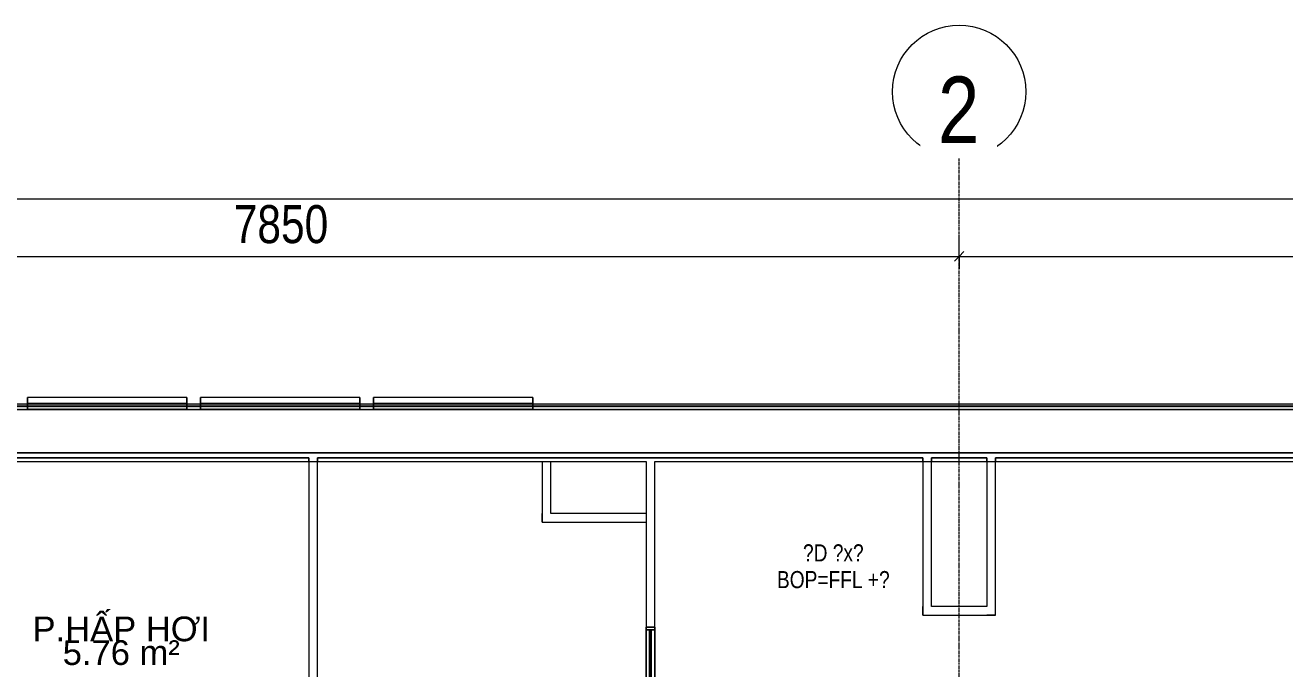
# Model space of a CAD drawing. Header units: millimetres. Extents: x -21807 to 22087, y 36760 to 60640.
# Drawn here: x -17598 to -10316, y 56917 to 60640 of the extents above; entities that cross this region are included whole.
import ezdxf

# ---------------------------------------------------------------- set-up
doc = ezdxf.new("R2010")
doc.units = ezdxf.units.MM
doc.linetypes.add('Grid Line', pattern=[22.225, 12.7, -3.175, 3.175, -3.175])
for name, color, linetype, lineweight in [('A-ANNO-DIMS', 7, 'Continuous', 9), ('A-ANNO-DIMS-110', 7, 'Continuous', 9), ('A-AREA-IDEN', 7, 'Continuous', 9), ('A-WALL', 7, 'Continuous', 9), ('A-WALL-PATT', 7, 'Continuous', 9), ('M-HVAC-DUCT-IDEN', 7, 'Continuous', 9), ('S-GRID', 7, 'Continuous', 9), ('S-GRID-IDEN', 7, 'Continuous', 9)]:
    doc.layers.add(name, color=color, linetype=linetype, lineweight=lineweight)
doc.layers.add('A-FLOR', color=7, linetype='Continuous', lineweight=9, true_color=0x007f00)
doc.layers.add('A-GLAZ', color=7, linetype='Continuous', lineweight=9, true_color=0x00007f)
doc.styles.add('Arial', font='arial.ttf', dxfattribs={"width": 0.8, "height": 385})
doc.styles.add('Arial_1', font='arial.ttf', dxfattribs={"width": 0.8, "height": 220})
doc.styles.add('Arial_2', font='arial.ttf', dxfattribs={"width": 0.8, "height": 99})
doc.styles.add('Arial_4', font='arial.ttf', dxfattribs={"height": 143})
doc.dimstyles.new('AK_DIM_2_0_Arial', dxfattribs={"dimscale": 304.8, "dimtxt": 224.457068, "dimasz": 0.180446, "dimexe": 0.360892, "dimexo": 0.360892, "dimgap": 0.036089, "dimtad": 1, "dimdec": 0, "dimzin": 0, "dimdsep": 46, "dimtxsty": 'Arial_1', "dimblk1": 'OBLIQUE', "dimblk2": 'OBLIQUE', "dimsah": 1, "dimcen": 0.09, "dimadec": 0, "dimazin": 0, "dimtfac": 1, "dimtdec": 4, "dimtix": 1, "dimtmove": 0, "dimatfit": 3, "dimfxl": 1, "dimtvp": 1, "dimtolj": 1, "dimtzin": 0, "dimarcsym": 2})

# ---------------------------------------------------------------- blocks, each defined once
blk = doc.blocks.new('AK_OViewTuongPanel - 2000x1200-V15-MẶT BẰNG HỆ THỐNG GIÓ CẤP AHU')
at = {"layer": 'A-GLAZ', "true_color": 0xaaaaaa}
h = blk.add_hatch(dxfattribs=at)
h.set_pattern_fill('FP_9', color=253, style=0, pattern_type=2)
h.set_pattern_definition([(307.5, (-56141.94, -15783.59), (107.6708, 3.52028), [7.376, -77.561, 7.376, -87.62, -90.805]), (307.5, (-56141.94, -15783.59), (107.6708, 3.52028), [-179.934, 7.376, -83.429]), (277.5, (-56141.94, -15783.59), (157.70153, -98.89488), [7.376, -38.445, 7.376, -69.179, -29.337]), (277.5, (-56141.94, -15783.59), (157.70153, -98.89488), [-122.377, 7.376, -21.961]), (237.5, (-56141.94, -15714.86), (0.31631, -174.01878), [7.376, -20.564, 7.376, -93.208, -131.318]), (237.5, (-56141.94, -15714.86), (0.31631, -174.01878), [-128.524, 7.376, -123.942]), (227.5, (-56141.94, -15714.86), (49.0445, -167.9829), [7.376, -6.594, 7.376, -58.562, -75.438]), (227.5, (-56141.94, -15714.86), (49.0445, -167.9829), [-79.908, 7.376, -68.062])])
h.paths.add_polyline_path([(-1015, 25), (-1015, -25), (-1000, -25), (-1000, 25)])
h.paths.add_polyline_path([(1000, -25), (1015, -25), (1015, 25), (1000, 25)])
at = {"layer": 'A-GLAZ', "color": 9, "lineweight": 13, "true_color": 0xaaaad4}
for p, q in [((-1015, 25), (-1015, -25)), ((-1000, 25), (-1015, 25)), ((-1015, -25), (-1015, 25)), ((-1015, 25), (1015, 25)), ((-1000, -25), (-1000, 25)), ((1000, 25), (-1000, 25)), ((-1000, 25), (-1000, -25)), ((1000, 5), (-1000, 5)), ((-1000, 5), (-1000, -5)), ((-1000, -5), (-1000, 5)), ((-1000, 5), (1000, 5)), ((1015, 25), (1000, 25)), ((1000, 25), (1000, -25)), ((1000, -25), (1000, 25)), ((1000, -5), (1000, 5)), ((1000, 5), (1000, -5)), ((1015, -25), (1015, 25)), ((1015, 25), (1015, -25)), ((-1015, -25), (-1000, -25)), ((1015, -25), (-1015, -25)), ((-1000, -5), (1000, -5)), ((1000, -5), (-1000, -5)), ((-1000, -25), (1000, -25)), ((1000, -25), (1015, -25))]:
    blk.add_line(p, q, dxfattribs=at)
blk = doc.blocks.new('M_Window-Louvers - 1000x1000mm-1207723-MẶT BẰNG HỆ THỐNG GIÓ CẤP AHU')
at = {"layer": 'A-GLAZ', "color": 9, "lineweight": 13, "true_color": 0xaaaad4}
for p, q in [((-460.5, 8.65), (-460.5, -26.275)), ((-460.5, -26.275), (-460.5, 8.65)), ((460.5, 8.65), (-460.5, 8.65)), ((-460.5, 8.65), (460.5, 8.65)), ((-460.5, 8.65), (-460.5, -26.275)), ((-460.5, -26.275), (-460.5, 8.65)), ((460.5, 8.65), (-460.5, 8.65)), ((-460.5, 8.65), (460.5, 8.65)), ((-460.5, 8.65), (-460.5, -26.275)), ((-460.5, -26.275), (-460.5, 8.65)), ((460.5, 8.65), (-460.5, 8.65)), ((-460.5, 8.65), (460.5, 8.65)), ((-460.5, 8.65), (-460.5, -26.275)), ((-460.5, -26.275), (-460.5, 8.65)), ((460.5, 8.65), (-460.5, 8.65)), ((-460.5, 8.65), (460.5, 8.65)), ((-460.5, 8.65), (-460.5, -26.275)), ((-460.5, -26.275), (-460.5, 8.65)), ((460.5, 8.65), (-460.5, 8.65)), ((-460.5, 8.65), (460.5, 8.65)), ((-460.5, 8.65), (-460.5, -26.275)), ((-460.5, -26.275), (-460.5, 8.65)), ((460.5, 8.65), (-460.5, 8.65)), ((-460.5, 8.65), (460.5, 8.65)), ((-460.5, 8.65), (-460.5, -26.275)), ((-460.5, -26.275), (-460.5, 8.65)), ((460.5, 8.65), (-460.5, 8.65)), ((-460.5, 8.65), (460.5, 8.65)), ((-460.5, 8.65), (-460.5, -26.275)), ((-460.5, -26.275), (-460.5, 8.65)), ((460.5, 8.65), (-460.5, 8.65)), ((-460.5, 8.65), (460.5, 8.65)), ((-460.5, 8.65), (-460.5, -26.275)), ((-460.5, -26.275), (-460.5, 8.65)), ((460.5, 8.65), (-460.5, 8.65)), ((-460.5, 8.65), (460.5, 8.65)), ((-460.5, 8.65), (-460.5, -26.275)), ((-460.5, -26.275), (-460.5, 8.65)), ((460.5, 8.65), (-460.5, 8.65)), ((-460.5, 8.65), (460.5, 8.65)), ((-460.5, 8.65), (-460.5, -26.275)), ((-460.5, -26.275), (-460.5, 8.65)), ((460.5, 8.65), (-460.5, 8.65)), ((-460.5, 8.65), (460.5, 8.65)), ((-460.5, 8.65), (-460.5, -26.275)), ((-460.5, -26.275), (-460.5, 8.65)), ((460.5, 8.65), (-460.5, 8.65)), ((-460.5, 8.65), (460.5, 8.65)), ((-460.5, 8.65), (-460.5, -26.275)), ((-460.5, -26.275), (-460.5, 8.65)), ((460.5, 8.65), (-460.5, 8.65)), ((-460.5, 8.65), (460.5, 8.65)), ((-460.5, 8.65), (-460.5, -26.275)), ((-460.5, -26.275), (-460.5, 8.65)), ((460.5, 8.65), (-460.5, 8.65)), ((-460.5, 8.65), (460.5, 8.65)), ((-460.5, 8.65), (-460.5, -26.275)), ((-460.5, -26.275), (-460.5, 8.65)), ((460.5, 8.65), (-460.5, 8.65)), ((-460.5, 8.65), (460.5, 8.65)), ((-460.5, 8.65), (-460.5, -26.275)), ((-460.5, -26.275), (-460.5, 8.65)), ((460.5, 8.65), (-460.5, 8.65)), ((-460.5, 8.65), (460.5, 8.65)), ((-460.5, 8.65), (-460.5, -26.275)), ((-460.5, -26.275), (-460.5, 8.65)), ((460.5, 8.65), (-460.5, 8.65)), ((-460.5, 8.65), (460.5, 8.65)), ((-460.5, 8.65), (-460.5, -26.275)), ((-460.5, -26.275), (-460.5, 8.65)), ((460.5, 8.65), (-460.5, 8.65)), ((-460.5, 8.65), (460.5, 8.65)), ((-460.5, 8.65), (-460.5, -26.275)), ((-460.5, -26.275), (-460.5, 8.65)), ((460.5, 8.65), (-460.5, 8.65)), ((-460.5, 8.65), (460.5, 8.65)), ((-460.5, 8.65), (-460.5, -26.275)), ((-460.5, -26.275), (-460.5, 8.65)), ((460.5, 8.65), (-460.5, 8.65)), ((-460.5, 8.65), (460.5, 8.65)), ((-460.5, 8.65), (-460.5, -26.275)), ((-460.5, -26.275), (-460.5, 8.65)), ((460.5, 8.65), (-460.5, 8.65)), ((-460.5, 8.65), (460.5, 8.65)), ((-460.5, 8.65), (-460.5, -26.275)), ((-460.5, -26.275), (-460.5, 8.65)), ((460.5, 8.65), (-460.5, 8.65)), ((-460.5, 8.65), (460.5, 8.65)), ((460.5, 8.65), (460.5, -26.275)), ((460.5, -26.275), (460.5, 8.65)), ((460.5, 8.65), (460.5, -26.275)), ((460.5, -26.275), (460.5, 8.65)), ((460.5, 8.65), (460.5, -26.275)), ((460.5, -26.275), (460.5, 8.65)), ((460.5, 8.65), (460.5, -26.275)), ((460.5, -26.275), (460.5, 8.65)), ((460.5, 8.65), (460.5, -26.275)), ((460.5, -26.275), (460.5, 8.65)), ((460.5, 8.65), (460.5, -26.275)), ((460.5, -26.275), (460.5, 8.65)), ((460.5, 8.65), (460.5, -26.275)), ((460.5, -26.275), (460.5, 8.65)), ((460.5, 8.65), (460.5, -26.275)), ((460.5, -26.275), (460.5, 8.65)), ((460.5, 8.65), (460.5, -26.275)), ((460.5, -26.275), (460.5, 8.65)), ((460.5, 8.65), (460.5, -26.275)), ((460.5, -26.275), (460.5, 8.65)), ((460.5, 8.65), (460.5, -26.275)), ((460.5, -26.275), (460.5, 8.65)), ((460.5, 8.65), (460.5, -26.275)), ((460.5, -26.275), (460.5, 8.65)), ((460.5, 8.65), (460.5, -26.275)), ((460.5, -26.275), (460.5, 8.65)), ((460.5, 8.65), (460.5, -26.275)), ((460.5, -26.275), (460.5, 8.65)), ((460.5, 8.65), (460.5, -26.275)), ((460.5, -26.275), (460.5, 8.65)), ((460.5, 8.65), (460.5, -26.275)), ((460.5, -26.275), (460.5, 8.65)), ((460.5, 8.65), (460.5, -26.275)), ((460.5, -26.275), (460.5, 8.65)), ((460.5, 8.65), (460.5, -26.275)), ((460.5, -26.275), (460.5, 8.65)), ((460.5, 8.65), (460.5, -26.275)), ((460.5, -26.275), (460.5, 8.65)), ((460.5, 8.65), (460.5, -26.275)), ((460.5, -26.275), (460.5, 8.65)), ((460.5, 8.65), (460.5, -26.275)), ((460.5, -26.275), (460.5, 8.65)), ((460.5, 8.65), (460.5, -26.275)), ((460.5, -26.275), (460.5, 8.65)), ((-460.5, -26.275), (-460.5, -61.2)), ((-460.5, -61.2), (-460.5, -26.275)), ((-460.5, -26.275), (460.5, -26.275)), ((-460.5, -26.275), (460.5, -26.275)), ((-460.5, -26.275), (-460.5, -61.2)), ((-460.5, -61.2), (-460.5, -26.275)), ((-460.5, -26.275), (460.5, -26.275)), ((-460.5, -26.275), (460.5, -26.275)), ((-460.5, -26.275), (-460.5, -61.2)), ((-460.5, -61.2), (-460.5, -26.275)), ((-460.5, -26.275), (460.5, -26.275)), ((-460.5, -26.275), (460.5, -26.275)), ((-460.5, -26.275), (-460.5, -61.2)), ((-460.5, -61.2), (-460.5, -26.275)), ((-460.5, -26.275), (460.5, -26.275)), ((-460.5, -26.275), (460.5, -26.275)), ((-460.5, -26.275), (-460.5, -61.2)), ((-460.5, -61.2), (-460.5, -26.275)), ((-460.5, -26.275), (460.5, -26.275)), ((-460.5, -26.275), (460.5, -26.275)), ((-460.5, -26.275), (-460.5, -61.2)), ((-460.5, -61.2), (-460.5, -26.275)), ((-460.5, -26.275), (460.5, -26.275)), ((-460.5, -26.275), (460.5, -26.275)), ((-460.5, -26.275), (-460.5, -61.2)), ((-460.5, -61.2), (-460.5, -26.275)), ((-460.5, -26.275), (460.5, -26.275)), ((-460.5, -26.275), (460.5, -26.275)), ((-460.5, -26.275), (-460.5, -61.2)), ((-460.5, -61.2), (-460.5, -26.275)), ((-460.5, -26.275), (460.5, -26.275)), ((-460.5, -26.275), (460.5, -26.275)), ((-460.5, -26.275), (-460.5, -61.2)), ((-460.5, -61.2), (-460.5, -26.275)), ((-460.5, -26.275), (460.5, -26.275)), ((-460.5, -26.275), (460.5, -26.275)), ((-460.5, -26.275), (-460.5, -61.2)), ((-460.5, -61.2), (-460.5, -26.275)), ((-460.5, -26.275), (460.5, -26.275)), ((-460.5, -26.275), (460.5, -26.275)), ((-460.5, -26.275), (-460.5, -61.2)), ((-460.5, -61.2), (-460.5, -26.275)), ((-460.5, -26.275), (460.5, -26.275)), ((-460.5, -26.275), (460.5, -26.275)), ((-460.5, -26.275), (-460.5, -61.2)), ((-460.5, -61.2), (-460.5, -26.275)), ((-460.5, -26.275), (460.5, -26.275)), ((-460.5, -26.275), (460.5, -26.275)), ((-460.5, -26.275), (-460.5, -61.2)), ((-460.5, -61.2), (-460.5, -26.275)), ((-460.5, -26.275), (460.5, -26.275)), ((-460.5, -26.275), (460.5, -26.275)), ((-460.5, -26.275), (-460.5, -61.2)), ((-460.5, -61.2), (-460.5, -26.275)), ((-460.5, -26.275), (460.5, -26.275)), ((-460.5, -26.275), (460.5, -26.275)), ((-460.5, -26.275), (-460.5, -61.2)), ((-460.5, -61.2), (-460.5, -26.275)), ((-460.5, -26.275), (460.5, -26.275)), ((-460.5, -26.275), (460.5, -26.275)), ((-460.5, -26.275), (-460.5, -61.2)), ((-460.5, -61.2), (-460.5, -26.275)), ((-460.5, -26.275), (460.5, -26.275)), ((-460.5, -26.275), (460.5, -26.275)), ((-460.5, -26.275), (-460.5, -61.2)), ((-460.5, -61.2), (-460.5, -26.275)), ((-460.5, -26.275), (460.5, -26.275)), ((-460.5, -26.275), (460.5, -26.275)), ((-460.5, -26.275), (-460.5, -61.2)), ((-460.5, -61.2), (-460.5, -26.275)), ((-460.5, -26.275), (460.5, -26.275)), ((-460.5, -26.275), (460.5, -26.275)), ((-460.5, -26.275), (-460.5, -61.2)), ((-460.5, -61.2), (-460.5, -26.275)), ((-460.5, -26.275), (460.5, -26.275)), ((-460.5, -26.275), (460.5, -26.275)), ((-460.5, -26.275), (-460.5, -61.2)), ((-460.5, -61.2), (-460.5, -26.275)), ((-460.5, -26.275), (460.5, -26.275)), ((-460.5, -26.275), (460.5, -26.275)), ((-460.5, -26.275), (-460.5, -61.2)), ((-460.5, -61.2), (-460.5, -26.275)), ((-460.5, -26.275), (460.5, -26.275)), ((-460.5, -26.275), (460.5, -26.275)), ((-460.5, -26.275), (-460.5, -61.2)), ((-460.5, -61.2), (-460.5, -26.275)), ((-460.5, -26.275), (460.5, -26.275)), ((-460.5, -26.275), (460.5, -26.275)), ((-460.5, -61.2), (460.5, -61.2)), ((-460.5, -61.2), (460.5, -61.2)), ((-460.5, -61.2), (460.5, -61.2)), ((-460.5, -61.2), (460.5, -61.2)), ((-460.5, -61.2), (460.5, -61.2)), ((-460.5, -61.2), (460.5, -61.2)), ((-460.5, -61.2), (460.5, -61.2)), ((-460.5, -61.2), (460.5, -61.2)), ((-460.5, -61.2), (460.5, -61.2)), ((-460.5, -61.2), (460.5, -61.2)), ((-460.5, -61.2), (460.5, -61.2)), ((-460.5, -61.2), (460.5, -61.2)), ((-460.5, -61.2), (460.5, -61.2)), ((-460.5, -61.2), (460.5, -61.2)), ((-460.5, -61.2), (460.5, -61.2)), ((-460.5, -61.2), (460.5, -61.2)), ((-460.5, -61.2), (460.5, -61.2)), ((-460.5, -61.2), (460.5, -61.2)), ((-460.5, -61.2), (460.5, -61.2)), ((-460.5, -61.2), (460.5, -61.2)), ((-460.5, -61.2), (460.5, -61.2)), ((-460.5, -61.2), (460.5, -61.2)), ((-460.5, -61.2), (460.5, -61.2)), ((-460.5, -61.2), (460.5, -61.2)), ((-460.5, -61.2), (460.5, -61.2)), ((-460.5, -61.2), (460.5, -61.2)), ((-460.5, -61.2), (460.5, -61.2)), ((-460.5, -61.2), (460.5, -61.2)), ((-460.5, -61.2), (460.5, -61.2)), ((-460.5, -61.2), (460.5, -61.2)), ((-460.5, -61.2), (460.5, -61.2)), ((-460.5, -61.2), (460.5, -61.2)), ((-460.5, -61.2), (460.5, -61.2)), ((-460.5, -61.2), (460.5, -61.2)), ((-460.5, -61.2), (460.5, -61.2)), ((-460.5, -61.2), (460.5, -61.2)), ((-460.5, -61.2), (460.5, -61.2)), ((-460.5, -61.2), (460.5, -61.2)), ((-460.5, -61.2), (460.5, -61.2)), ((-460.5, -61.2), (460.5, -61.2)), ((-460.5, -61.2), (460.5, -61.2)), ((-460.5, -61.2), (460.5, -61.2)), ((-460.5, -61.2), (460.5, -61.2)), ((-460.5, -61.2), (460.5, -61.2)), ((460.5, -26.275), (460.5, -61.2)), ((460.5, -61.2), (460.5, -26.275)), ((460.5, -26.275), (460.5, -61.2)), ((460.5, -61.2), (460.5, -26.275)), ((460.5, -26.275), (460.5, -61.2)), ((460.5, -61.2), (460.5, -26.275)), ((460.5, -26.275), (460.5, -61.2)), ((460.5, -61.2), (460.5, -26.275)), ((460.5, -26.275), (460.5, -61.2)), ((460.5, -61.2), (460.5, -26.275)), ((460.5, -26.275), (460.5, -61.2)), ((460.5, -61.2), (460.5, -26.275)), ((460.5, -26.275), (460.5, -61.2)), ((460.5, -61.2), (460.5, -26.275)), ((460.5, -26.275), (460.5, -61.2)), ((460.5, -61.2), (460.5, -26.275)), ((460.5, -26.275), (460.5, -61.2)), ((460.5, -61.2), (460.5, -26.275)), ((460.5, -26.275), (460.5, -61.2)), ((460.5, -61.2), (460.5, -26.275)), ((460.5, -26.275), (460.5, -61.2)), ((460.5, -61.2), (460.5, -26.275)), ((460.5, -26.275), (460.5, -61.2)), ((460.5, -61.2), (460.5, -26.275)), ((460.5, -26.275), (460.5, -61.2)), ((460.5, -61.2), (460.5, -26.275)), ((460.5, -26.275), (460.5, -61.2)), ((460.5, -61.2), (460.5, -26.275)), ((460.5, -26.275), (460.5, -61.2)), ((460.5, -61.2), (460.5, -26.275)), ((460.5, -26.275), (460.5, -61.2)), ((460.5, -61.2), (460.5, -26.275)), ((460.5, -26.275), (460.5, -61.2)), ((460.5, -61.2), (460.5, -26.275)), ((460.5, -26.275), (460.5, -61.2)), ((460.5, -61.2), (460.5, -26.275)), ((460.5, -26.275), (460.5, -61.2)), ((460.5, -61.2), (460.5, -26.275)), ((460.5, -26.275), (460.5, -61.2)), ((460.5, -61.2), (460.5, -26.275)), ((460.5, -26.275), (460.5, -61.2)), ((460.5, -61.2), (460.5, -26.275)), ((460.5, -26.275), (460.5, -61.2)), ((460.5, -61.2), (460.5, -26.275))]:
    blk.add_line(p, q, dxfattribs=at)
blk = doc.blocks.new('AK-SGS-M3-A_rvt-1-MẶT BẰNG HỆ THỐNG GIÓ CẤP AHU')
at = {"layer": 'A-WALL-PATT', "true_color": 0xeaeaea}
blk.add_hatch(color=254, dxfattribs=at).paths.add_polyline_path([(-20048.6, 58416.9), (14503.7, 58416.9), (14503.7, 58446.9), (-20048.6, 58446.9)])
at = {"layer": 'A-WALL', "color": 253, "lineweight": 13, "true_color": 0xaaaaaa}
for p, q in [((14503.7, 58446.9), (-20048.6, 58446.9)), ((14503.7, 58446.9), (-20048.6, 58446.9)), ((-20048.6, 58416.9), (14503.7, 58416.9)), ((-20048.6, 58416.9), (14503.7, 58416.9)), ((-19948.6, 58436.9), (14503.7, 58436.9)), ((14503.7, 58436.9), (-19948.6, 58436.9)), ((-19948.6, 58136.9), (-15958.6, 58136.9)), ((-15958.6, 58136.9), (-19948.6, 58136.9)), ((3042.8, 58166.9), (-19596.1, 58166.9)), ((3042.8, 58166.9), (-19596.1, 58166.9)), ((-18358.6, 58116.9), (-15958.6, 58116.9)), ((-18358.6, 58116.9), (-14008.6, 58116.9)), ((-15958.6, 58136.9), (-15958.6, 55716.9)), ((-15958.6, 58116.9), (-15958.6, 58136.9)), ((-15958.6, 58116.9), (-15958.6, 55716.9)), ((-15958.6, 58116.9), (-15908.6, 58116.9)), ((-15908.6, 58136.9), (-15908.6, 58116.9)), ((-15908.6, 53016.9), (-15908.6, 58136.9)), ((-15908.6, 58136.9), (-12408.6, 58136.9)), ((-12408.6, 58136.9), (-15908.6, 58136.9)), ((-15908.6, 55206.9), (-15908.6, 58116.9)), ((-15908.6, 58116.9), (-14608.5, 58116.9)), ((-14608.5, 58116.9), (-14608.5, 57816.1)), ((-14608.5, 58116.9), (-14558.5, 58116.9)), ((-14608.5, 58116.9), (-14608.5, 57816.1)), ((-14558.5, 58116.9), (-14008.6, 58116.9)), ((-14558.5, 57816.1), (-14558.5, 58116.9)), ((-14558.5, 57816.1), (-14558.5, 58116.9)), ((-14008.6, 58116.9), (-14008.6, 57816.1)), ((-14008.6, 58116.9), (-14008.6, 54391.9)), ((-13958.6, 57156.9), (-13958.6, 58116.9)), ((-13958.6, 54391.9), (-13958.6, 58116.9)), ((-13958.6, 58116.9), (-12408.6, 58116.9)), ((-13958.6, 58116.9), (-4398.6, 58116.9)), ((-12408.6, 58116.9), (-12408.6, 58136.9)), ((-12408.6, 58136.9), (-12408.6, 57276.9)), ((-12408.6, 58116.9), (-12408.6, 57276.9)), ((-12408.6, 58116.9), (-12358.6, 58116.9)), ((-12358.6, 57276.9), (-12358.6, 58136.9)), ((-12358.6, 58136.9), (-12358.6, 58116.9)), ((-12358.6, 58136.9), (-12038.6, 58136.9)), ((-12038.6, 58136.9), (-12358.6, 58136.9)), ((-12358.6, 57276.9), (-12358.6, 58116.9)), ((-12358.6, 58116.9), (-12038.6, 58116.9)), ((-12038.6, 58136.9), (-12038.6, 57276.9)), ((-12038.6, 58116.9), (-12038.6, 58136.9)), ((-12038.6, 58116.9), (-12038.6, 57276.9)), ((-12038.6, 58116.9), (-11988.6, 58116.9)), ((-11988.6, 58136.9), (-11988.6, 58116.9)), ((-11988.6, 57226.9), (-11988.6, 58136.9)), ((-11988.6, 58136.9), (-6555.2, 58136.9)), ((-6555.2, 58136.9), (-11988.6, 58136.9)), ((-11988.6, 57226.9), (-11988.6, 58116.9)), ((-11988.6, 58116.9), (-6555.2, 58116.9)), ((-14608.5, 57816.1), (-14608.5, 57766.1)), ((-14608.5, 57766.1), (-14608.5, 57816.1)), ((-14608.5, 57766.1), (-14008.6, 57766.1)), ((-14608.5, 57766.1), (-14008.6, 57766.1)), ((-14008.6, 57816.1), (-14558.5, 57816.1)), ((-14008.6, 57816.1), (-14558.5, 57816.1)), ((-14008.6, 57816.1), (-14008.6, 57766.1)), ((-14008.6, 57766.1), (-14008.6, 57156.9)), ((-12408.6, 57276.9), (-12408.6, 57226.9)), ((-12408.6, 57226.9), (-12408.6, 57276.9)), ((-12038.6, 57276.9), (-12358.6, 57276.9)), ((-12038.6, 57276.9), (-12358.6, 57276.9)), ((-12408.6, 57226.9), (-12038.6, 57226.9)), ((-12408.6, 57226.9), (-12038.6, 57226.9)), ((-12038.6, 57226.9), (-11988.6, 57226.9)), ((-11988.6, 57226.9), (-12038.6, 57226.9)), ((-14008.6, 57156.9), (-13958.6, 57156.9)), ((-14008.6, 55126.9), (-14008.6, 57156.9)), ((-14008.6, 57156.9), (-13958.6, 57156.9)), ((-13958.6, 57156.9), (-13958.6, 55126.9))]:
    blk.add_line(p, q, dxfattribs=at)
at = {"layer": 'A-GLAZ', "color": 9, "lineweight": 13, "true_color": 0xaaaad4}
for name, p, rotation in [('M_Window-Louvers - 1000x1000mm-1207723-MẶT BẰNG HỆ THỐNG GIÓ CẤP AHU', (-17123.6, 58425.6), 180), ('M_Window-Louvers - 1000x1000mm-1207723-MẶT BẰNG HỆ THỐNG GIÓ CẤP AHU', (-16123.7, 58425.6), 180), ('M_Window-Louvers - 1000x1000mm-1207723-MẶT BẰNG HỆ THỐNG GIÓ CẤP AHU', (-15123.8, 58425.6), 180), ('AK_OViewTuongPanel - 2000x1200-V15-MẶT BẰNG HỆ THỐNG GIÓ CẤP AHU', (-13983.6, 56141.9), 89.99999999999993)]:
    blk.add_blockref(name, p, dxfattribs=dict(at, rotation=rotation))
blk = doc.blocks.new('AK-SGS-M3-Hrvt_rvt-1-MẶT BẰNG HỆ THỐNG GIÓ CẤP AHU')
at = {"layer": 'A-FLOR', "color": 9, "true_color": 0xaad4aa}
for p, q in [((-20048.6, 58166.9), (14251.4, 58166.9)), ((14251.4, 58166.9), (-20048.6, 58166.9))]:
    blk.add_line(p, q, dxfattribs=at)
blk = doc.blocks.new('Grid - M_Grid Head - Circle-116537-MẶT BẰNG HỆ THỐNG GIÓ CẤP AHU')
at = {"layer": 'S-GRID-IDEN'}
blk.add_circle((0, 0), 3.5, dxfattribs=at)
blk = doc.blocks.new('DIMBLOCK1-MẶT BẰNG HỆ THỐNG GIÓ CẤP AHU')
at = {"layer": 'A-ANNO-DIMS-110'}
for p, q in [((-20048.6, 59302.8), (-20048.6, 59412.8)), ((-12198.6, 59302.8), (-12198.6, 59412.8)), ((-20048.6, 59302.8), (-20076.1, 59275.3)), ((-20048.6, 59302.8), (-20021.1, 59330.3)), ((-20048.6, 59302.8), (-12198.6, 59302.8)), ((-20048.6, 59302.8), (-20048.6, 59231.7)), ((-12198.6, 59302.8), (-12226.1, 59275.3)), ((-12198.6, 59302.8), (-12171.1, 59330.3)), ((-12198.6, 59302.8), (-12198.6, 59231.7))]:
    blk.add_line(p, q, dxfattribs=at)
at = {"layer": 'A-ANNO-DIMS-110', "color": 0, "insert": (-16392.9, 59599.4), "char_height": 220, "width": 646.436, "attachment_point": 1, "line_spacing_factor": 0.941778, "style": 'Arial_1'}
blk.add_mtext('7850', dxfattribs=at)
blk = doc.blocks.new('_Oblique')
at = {"color": 0, "linetype": 'ByBlock', "lineweight": -2}
blk.add_line((-0.5, -0.5), (0.5, 0.5), dxfattribs=at)
blk = doc.blocks.new('DIMBLOCK2-MẶT BẰNG HỆ THỐNG GIÓ CẤP AHU')
at = {"layer": 'A-ANNO-DIMS-110'}
for p, q in [((-12198.6, 59302.8), (-12198.6, 59412.8)), ((-4498.6, 59302.8), (-4498.6, 59412.8)), ((-12198.6, 59302.8), (-12226.1, 59275.3)), ((-12198.6, 59302.8), (-12171.1, 59330.3)), ((-12198.6, 59302.8), (-4498.6, 59302.8)), ((-12198.6, 59302.8), (-12198.6, 59231.7)), ((-4498.6, 59302.8), (-4526.1, 59275.3)), ((-4498.6, 59302.8), (-4471.1, 59330.3)), ((-4498.6, 59302.8), (-4498.6, 59231.7))]:
    blk.add_line(p, q, dxfattribs=at)
at = {"layer": 'A-ANNO-DIMS-110', "color": 0, "insert": (-8617.9, 59599.4), "char_height": 220, "width": 646.436, "attachment_point": 1, "line_spacing_factor": 0.941778, "style": 'Arial_1'}
blk.add_mtext('7700', dxfattribs=at)
blk = doc.blocks.new('DIMBLOCK5-MẶT BẰNG HỆ THỐNG GIÓ CẤP AHU')
at = {"layer": 'A-ANNO-DIMS-110'}
for p, q in [((-20048.6, 59636.5), (-20048.6, 59746.5)), ((10901.4, 59636.5), (10901.4, 59746.5)), ((-20048.6, 59636.5), (-20021.1, 59664)), ((10901.4, 59636.5), (10928.9, 59664)), ((-20048.6, 59636.5), (-20076.1, 59609)), ((-20048.6, 59636.5), (10901.4, 59636.5)), ((-20048.6, 59636.5), (-20048.6, 59565.3)), ((10901.4, 59636.5), (10873.9, 59609)), ((10901.4, 59636.5), (10901.4, 59565.3))]:
    blk.add_line(p, q, dxfattribs=at)
at = {"layer": 'A-ANNO-DIMS-110', "color": 0, "insert": (-4910.3, 59933.1), "char_height": 220, "width": 808.045, "attachment_point": 1, "line_spacing_factor": 0.941778, "style": 'Arial_1'}
blk.add_mtext('30950', dxfattribs=at)

msp = doc.modelspace()

# ---------------------------------------------------------------- linework, layer by layer
at = {"layer": 'S-GRID', "linetype": 'Grid Line'}
msp.add_line((14623.1, 58436.9), (-21036.6, 58436.9), dxfattribs=at)

# ---------------------------------------------------------------- block references
at = {"lineweight": 5}
for name in ['AK-SGS-M3-Hrvt_rvt-1-MẶT BẰNG HỆ THỐNG GIÓ CẤP AHU', 'AK-SGS-M3-A_rvt-1-MẶT BẰNG HỆ THỐNG GIÓ CẤP AHU']:
    msp.add_blockref(name, (0, 0), dxfattribs=at)
at = {"layer": 'S-GRID-IDEN', "xscale": 110, "yscale": 110, "zscale": 110}
msp.add_blockref('Grid - M_Grid Head - Circle-116537-MẶT BẰNG HỆ THỐNG GIÓ CẤP AHU', (-12198.6, 60255.5), dxfattribs=at)

# ---------------------------------------------------------------- texts
at = {"layer": 'A-AREA-IDEN', "char_height": 143, "line_spacing_factor": 0.936439, "style": 'Arial_4'}
for s, insert, width, attachment_point in [('\\pxqc,t9.76923,19.53846,29.30769,39.07692,48.84615,58.61538,68.38462,78.15385,87.92308,97.69231,107.46154,117.23077,127,136.76923,146.53846,156.30769,166.07692,175.84615,185.61538,195.38462,205.15385,214.92308,224.69231,234.46154,244.23077,254,263.76923,273.53846,283.30769,293.07692,302.84615,312.61538;{P.HẤP HƠI}', (-17042.9, 57074.2), 1004.3, 8), ('\\pxqc,t9.76923,19.53846,29.30769,39.07692,48.84615,58.61538,68.38462,78.15385,87.92308,97.69231,107.46154,117.23077,127,136.76923,146.53846,156.30769,166.07692,175.84615,185.61538,195.38462,205.15385,214.92308,224.69231,234.46154,244.23077,254,263.76923,273.53846,283.30769,293.07692,302.84615,312.61538;{5.76 m²}', (-17042.9, 57009.5), 676.5, 5)]:
    msp.add_mtext(s, dxfattribs=dict(at, insert=insert, width=width, attachment_point=attachment_point))
at = {"layer": 'M-HVAC-DUCT-IDEN', "color": 1, "true_color": 0xff0000, "insert": (-12926.2, 57509.5), "char_height": 99, "width": 669.68, "attachment_point": 5, "line_spacing_factor": 0.936439, "style": 'Arial_2'}
msp.add_mtext('\\pxqc,t11.28889,22.57778,33.86667,45.15556,56.44444,67.73333,79.02222,90.31111,101.6,112.88889,124.17778,135.46667,146.75556,158.04444,169.33333,180.62222,191.91111,203.2,214.48889,225.77778,237.06667,248.35556,259.64444,270.93333,282.22222,293.51111,304.8,316.08889,327.37778,338.66667,349.95556,361.24444;{?D ?x?\\PBOP=FFL +?}', dxfattribs=at)

# ---------------------------------------------------------------- dimensions: what is measured, and where the dimension line sits
at = {"layer": 'A-ANNO-DIMS'}
for base, p1, p2, override, picture, middle in [((-12198.6, 59302.8), (-20048.6, 59341.7), (-12198.6, 59341.7), {"dimpost": '<>', "dimfxl": 7850}, 'DIMBLOCK1-MẶT BẰNG HỆ THỐNG GIÓ CẤP AHU', (-16123.6, 59426.1)), ((-4498.6, 59302.8), (-12198.6, 59341.7), (-4498.6, 59341.7), {"dimpost": '<>', "dimfxl": 7700}, 'DIMBLOCK2-MẶT BẰNG HỆ THỐNG GIÓ CẤP AHU', (-8348.6, 59426.1))]:
    dim = msp.add_linear_dim(base=base, p1=p1, p2=p2, dimstyle='AK_DIM_2_0_Arial', override=override, dxfattribs=at)
    dim.commit()
    dim.dimension.update_dxf_attribs({"geometry": picture, "text_midpoint": middle})

# ---------------------------------------------------------------- next in the draw order: texts
at = {"layer": 'S-GRID-IDEN', "insert": (-12201.4, 60150.7), "char_height": 385, "width": 249.92, "attachment_point": 5, "line_spacing_factor": 0.936439, "style": 'Arial', "bg_fill": 3, "box_fill_scale": 1.25, "bg_fill_color": 256, "bg_fill_true_color": 13158600, "bg_fill_transparency": 0}
msp.add_mtext('\\pxqc,t2.90286,5.80571,8.70857,11.61143,14.51429,17.41714,20.32,23.22286,26.12571,29.02857,31.93143,34.83429,37.73714,40.64,43.54286,46.44571,49.34857,52.25143,55.15429,58.05714,60.96,63.86286,66.76571,69.66857,72.57143,75.47429,78.37714,81.28,84.18286,87.08571,89.98857,92.89143;{2}', dxfattribs=at)

# ---------------------------------------------------------------- next in the draw order: linework, layer by layer
at = {"layer": 'S-GRID', "linetype": 'Grid Line'}
msp.add_line((-12198.6, 43361.9), (-12198.6, 59870.5), dxfattribs=at)

# ---------------------------------------------------------------- next in the draw order: dimensions: what is measured, and where the dimension line sits
at = {"layer": 'A-ANNO-DIMS'}
dim = msp.add_linear_dim(base=(10901.4, 59636.5), p1=(-20048.6, 59675.3), p2=(10901.4, 59675.3), dimstyle='AK_DIM_2_0_Arial', override={"dimpost": '<>', "dimfxl": 30950}, dxfattribs=at)
dim.commit()
dim.dimension.update_dxf_attribs({"geometry": 'DIMBLOCK5-MẶT BẰNG HỆ THỐNG GIÓ CẤP AHU', "text_midpoint": (-4573.6, 59759.9)})

doc.saveas('drawing.dxf')
